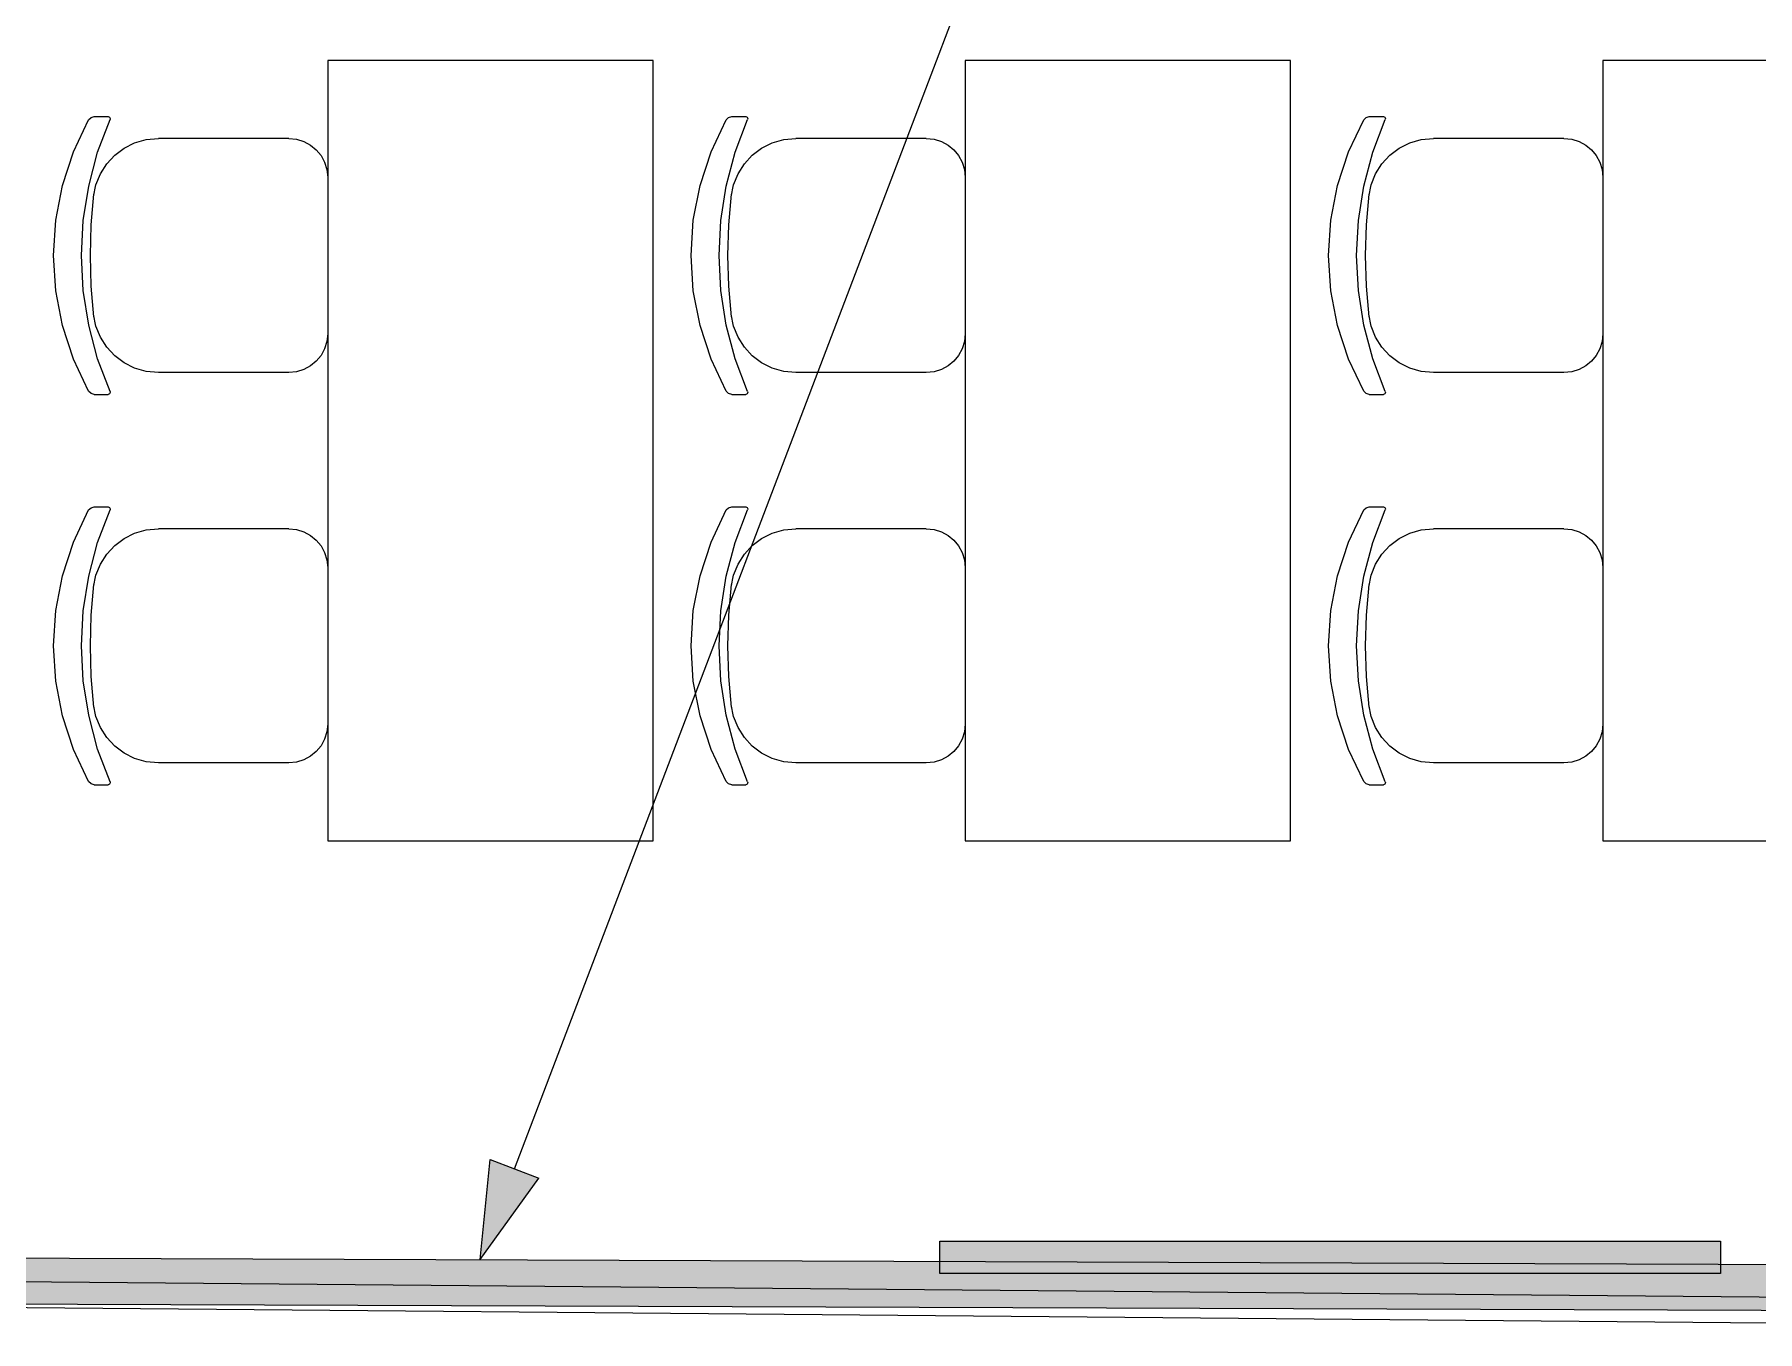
# Model space of a CAD drawing. Header units: millimetres. Extents: x 0 to 1189, y 0 to 841.
# Drawn here: x 266.96 to 293.45, y 656.52 to 676.46 of the extents above; entities that cross this region are included whole.
import ezdxf

# ---------------------------------------------------------------- set-up
doc = ezdxf.new("R2010")
doc.units = ezdxf.units.MM

msp = doc.modelspace()

# ---------------------------------------------------------------- hatches: boundary and pattern name
at = {"true_color": 0x0077b0}
h = msp.add_hatch(color=144, dxfattribs=at)
h.dxf.hatch_style = 2
h.paths.add_polyline_path([(273.812418, 657.623775), (273.970419, 659.161778), (274.71742, 658.876777)])
at = {"true_color": 0x999999}
h = msp.add_hatch(color=253, dxfattribs=at)
h.dxf.hatch_style = 2
h.paths.add_polyline_path([(292.878447, 657.906776), (292.878447, 657.406775), (280.878429, 657.406775), (280.878429, 657.906776)])
at = {"true_color": 0xf1d696}
h = msp.add_hatch(color=41, dxfattribs=at)
h.dxf.hatch_style = 2
h.paths.add_polyline_path([(261.8644, 656.959774), (261.8644, 657.659775), (329.444503, 657.416775), (329.448503, 656.716774)])

# ---------------------------------------------------------------- linework, layer by layer
at = {"color": 144, "lineweight": 0, "true_color": 0x0077b0}
for points in [[(274.344419, 659.018778), (284.455435, 685.580818)], [(273.813418, 657.623775), (273.970419, 659.161778)], [(273.970419, 659.161778), (274.71742, 658.876777)], [(273.813418, 657.623775), (274.71742, 658.876777)]]:
    msp.add_lwpolyline(points, dxfattribs=at)
at = {"color": 253, "lineweight": 0, "true_color": 0x999999}
for points in [[(276.471422, 676.058804), (271.471415, 676.058804)], [(271.471415, 676.058804), (271.471415, 664.058785)], [(276.471422, 664.058785), (276.471422, 676.058804)], [(286.271437, 676.058804), (281.27143, 676.058804)], [(281.27143, 676.058804), (281.27143, 664.058785)], [(286.271437, 664.058785), (286.271437, 676.058804)], [(296.071452, 676.058804), (291.071445, 676.058804)], [(291.071445, 676.058804), (291.071445, 664.058785)], [(267.796409, 670.970796), (267.56269, 671.463828), (267.393659, 671.980297), (267.291002, 672.514017), (267.256408, 673.058799), (267.291002, 673.603159), (267.393659, 674.136926), (267.56269, 674.65363), (267.796409, 675.146802)], [(267.796409, 670.970796), (267.56269, 671.463828), (267.393659, 671.980297), (267.291002, 672.514017), (267.256408, 673.058799), (267.291002, 673.603159), (267.393659, 674.136926), (267.56269, 674.65363), (267.796409, 675.146802)], [(268.12541, 670.966796), (267.934472, 671.470437), (267.797159, 671.989922), (267.714222, 672.520845), (267.686409, 673.058799), (267.714222, 673.596612), (267.797159, 674.127301), (267.934472, 674.646739), (268.12541, 675.150802)], [(268.12541, 670.966796), (267.934472, 671.470437), (267.797159, 671.989922), (267.714222, 672.520845), (267.686409, 673.058799), (267.714222, 673.596612), (267.797159, 674.127301), (267.934472, 674.646739), (268.12541, 675.150802)], [(267.796409, 675.146802), (267.833284, 675.181177), (267.881409, 675.193802)], [(267.796409, 675.146802), (267.833284, 675.181177), (267.881409, 675.193802)], [(267.881409, 675.193802), (268.09841, 675.193802)], [(267.881409, 675.193802), (268.09841, 675.193802)], [(268.09841, 675.193802), (268.11941, 675.184802), (268.12841, 675.163802), (268.12541, 675.150802)], [(268.09841, 675.193802), (268.11941, 675.184802), (268.12841, 675.163802), (268.12541, 675.150802)], [(277.596424, 670.970796), (277.362705, 671.463828), (277.193673, 671.980297), (277.091017, 672.514017), (277.056423, 673.058799), (277.091017, 673.603159), (277.193673, 674.136926), (277.362705, 674.65363), (277.596424, 675.146802)], [(277.596424, 670.970796), (277.362705, 671.463828), (277.193673, 671.980297), (277.091017, 672.514017), (277.056423, 673.058799), (277.091017, 673.603159), (277.193673, 674.136926), (277.362705, 674.65363), (277.596424, 675.146802)], [(277.925425, 670.966796), (277.734487, 671.470437), (277.597174, 671.989922), (277.514236, 672.520845), (277.486424, 673.058799), (277.514236, 673.596612), (277.597174, 674.127301), (277.734487, 674.646739), (277.925425, 675.150802)], [(277.925425, 670.966796), (277.734487, 671.470437), (277.597174, 671.989922), (277.514236, 672.520845), (277.486424, 673.058799), (277.514236, 673.596612), (277.597174, 674.127301), (277.734487, 674.646739), (277.925425, 675.150802)], [(277.596424, 675.146802), (277.633299, 675.181177), (277.681424, 675.193802)], [(277.596424, 675.146802), (277.633299, 675.181177), (277.681424, 675.193802)], [(277.681424, 675.193802), (277.898425, 675.193802)], [(277.681424, 675.193802), (277.898425, 675.193802)], [(277.898425, 675.193802), (277.919425, 675.184802), (277.928425, 675.163802), (277.925425, 675.150802)], [(277.898425, 675.193802), (277.919425, 675.184802), (277.928425, 675.163802), (277.925425, 675.150802)], [(287.396439, 670.970796), (287.16272, 671.463828), (286.993688, 671.980297), (286.891032, 672.514017), (286.856438, 673.058799), (286.891032, 673.603159), (286.993688, 674.136926), (287.16272, 674.65363), (287.396439, 675.146802)], [(287.396439, 670.970796), (287.16272, 671.463828), (286.993688, 671.980297), (286.891032, 672.514017), (286.856438, 673.058799), (286.891032, 673.603159), (286.993688, 674.136926), (287.16272, 674.65363), (287.396439, 675.146802)], [(287.72544, 670.966796), (287.534502, 671.470437), (287.397189, 671.989922), (287.314251, 672.520845), (287.286439, 673.058799), (287.314251, 673.596612), (287.397189, 674.127301), (287.534502, 674.646739), (287.72544, 675.150802)], [(287.72544, 670.966796), (287.534502, 671.470437), (287.397189, 671.989922), (287.314251, 672.520845), (287.286439, 673.058799), (287.314251, 673.596612), (287.397189, 674.127301), (287.534502, 674.646739), (287.72544, 675.150802)], [(287.396439, 675.146802), (287.433314, 675.181177), (287.481439, 675.193802)], [(287.396439, 675.146802), (287.433314, 675.181177), (287.481439, 675.193802)], [(287.481439, 675.193802), (287.69844, 675.193802)], [(287.481439, 675.193802), (287.69844, 675.193802)], [(287.69844, 675.193802), (287.71944, 675.184802), (287.72844, 675.163802), (287.72544, 675.150802)], [(287.69844, 675.193802), (287.71944, 675.184802), (287.72844, 675.163802), (287.72544, 675.150802)], [(267.873409, 673.9588), (267.909724, 674.144185), (267.978113, 674.315004), (268.075119, 674.468127), (268.197285, 674.600426), (268.341154, 674.708772), (268.50327, 674.790036), (268.680174, 674.841089), (268.868411, 674.858802)], [(267.873409, 673.9588), (267.909724, 674.144185), (267.978113, 674.315004), (268.075119, 674.468127), (268.197285, 674.600426), (268.341154, 674.708772), (268.50327, 674.790036), (268.680174, 674.841089), (268.868411, 674.858802)], [(270.871414, 674.858802), (268.868411, 674.858802)], [(270.871414, 674.858802), (268.868411, 674.858802)], [(270.871414, 674.858802), (270.992516, 674.846597), (271.105227, 674.811599), (271.207157, 674.756233), (271.295914, 674.682926), (271.36911, 674.594104), (271.424352, 674.492192), (271.459251, 674.379615), (271.471415, 674.258801)], [(270.871414, 674.858802), (270.992516, 674.846597), (271.105227, 674.811599), (271.207157, 674.756233), (271.295914, 674.682926), (271.36911, 674.594104), (271.424352, 674.492192), (271.459251, 674.379615), (271.471415, 674.258801)], [(277.673424, 673.9588), (277.709739, 674.144185), (277.778128, 674.315004), (277.875134, 674.468127), (277.9973, 674.600426), (278.141169, 674.708772), (278.303285, 674.790036), (278.480189, 674.841089), (278.668426, 674.858802)], [(277.673424, 673.9588), (277.709739, 674.144185), (277.778128, 674.315004), (277.875134, 674.468127), (277.9973, 674.600426), (278.141169, 674.708772), (278.303285, 674.790036), (278.480189, 674.841089), (278.668426, 674.858802)], [(280.671429, 674.858802), (278.668426, 674.858802)], [(280.671429, 674.858802), (278.668426, 674.858802)], [(280.671429, 674.858802), (280.792531, 674.846597), (280.905242, 674.811599), (281.007172, 674.756233), (281.095929, 674.682926), (281.169125, 674.594104), (281.224367, 674.492192), (281.259266, 674.379615), (281.27143, 674.258801)], [(280.671429, 674.858802), (280.792531, 674.846597), (280.905242, 674.811599), (281.007172, 674.756233), (281.095929, 674.682926), (281.169125, 674.594104), (281.224367, 674.492192), (281.259266, 674.379615), (281.27143, 674.258801)], [(287.473439, 673.9588), (287.509754, 674.144185), (287.578142, 674.315004), (287.675148, 674.468127), (287.797315, 674.600426), (287.941184, 674.708772), (288.1033, 674.790036), (288.280204, 674.841089), (288.468441, 674.858802)], [(287.473439, 673.9588), (287.509754, 674.144185), (287.578142, 674.315004), (287.675148, 674.468127), (287.797315, 674.600426), (287.941184, 674.708772), (288.1033, 674.790036), (288.280204, 674.841089), (288.468441, 674.858802)], [(290.471444, 674.858802), (288.468441, 674.858802)], [(290.471444, 674.858802), (288.468441, 674.858802)], [(290.471444, 674.858802), (290.592546, 674.846597), (290.705257, 674.811599), (290.807186, 674.756233), (290.895944, 674.682926), (290.96914, 674.594104), (291.024382, 674.492192), (291.059281, 674.379615), (291.071445, 674.258801)], [(290.471444, 674.858802), (290.592546, 674.846597), (290.705257, 674.811599), (290.807186, 674.756233), (290.895944, 674.682926), (290.96914, 674.594104), (291.024382, 674.492192), (291.059281, 674.379615), (291.071445, 674.258801)], [(271.471415, 674.259801), (271.471415, 671.858797)], [(271.471415, 674.259801), (271.471415, 671.858797)], [(281.27143, 674.259801), (281.27143, 671.858797)], [(281.27143, 674.259801), (281.27143, 671.858797)], [(291.071445, 674.259801), (291.071445, 671.858797)], [(291.071445, 674.259801), (291.071445, 671.858797)], [(267.878409, 672.117798), (267.837034, 672.587173), (267.823409, 673.058799), (267.837034, 673.53005), (267.878409, 673.9998)], [(267.878409, 672.117798), (267.837034, 672.587173), (267.823409, 673.058799), (267.837034, 673.53005), (267.878409, 673.9998)], [(277.678424, 672.117798), (277.637049, 672.587173), (277.623424, 673.058799), (277.637049, 673.53005), (277.678424, 673.9998)], [(277.678424, 672.117798), (277.637049, 672.587173), (277.623424, 673.058799), (277.637049, 673.53005), (277.678424, 673.9998)], [(287.478439, 672.117798), (287.437064, 672.587173), (287.423439, 673.058799), (287.437064, 673.53005), (287.478439, 673.9998)], [(287.478439, 672.117798), (287.437064, 672.587173), (287.423439, 673.058799), (287.437064, 673.53005), (287.478439, 673.9998)], [(268.868411, 671.258796), (268.680174, 671.276509), (268.50327, 671.327562), (268.341154, 671.408826), (268.197285, 671.517172), (268.075119, 671.649471), (267.978113, 671.802594), (267.909724, 671.973413), (267.873409, 672.158798)], [(268.868411, 671.258796), (268.680174, 671.276509), (268.50327, 671.327562), (268.341154, 671.408826), (268.197285, 671.517172), (268.075119, 671.649471), (267.978113, 671.802594), (267.909724, 671.973413), (267.873409, 672.158798)], [(278.668426, 671.258796), (278.480189, 671.276509), (278.303285, 671.327562), (278.141169, 671.408826), (277.9973, 671.517172), (277.875134, 671.649471), (277.778128, 671.802594), (277.709739, 671.973413), (277.673424, 672.158798)], [(278.668426, 671.258796), (278.480189, 671.276509), (278.303285, 671.327562), (278.141169, 671.408826), (277.9973, 671.517172), (277.875134, 671.649471), (277.778128, 671.802594), (277.709739, 671.973413), (277.673424, 672.158798)], [(288.468441, 671.258796), (288.280204, 671.276509), (288.1033, 671.327562), (287.941184, 671.408826), (287.797315, 671.517172), (287.675148, 671.649471), (287.578142, 671.802594), (287.509754, 671.973413), (287.473439, 672.158798)], [(288.468441, 671.258796), (288.280204, 671.276509), (288.1033, 671.327562), (287.941184, 671.408826), (287.797315, 671.517172), (287.675148, 671.649471), (287.578142, 671.802594), (287.509754, 671.973413), (287.473439, 672.158798)], [(271.471415, 671.858797), (271.459251, 671.737695), (271.424352, 671.624984), (271.36911, 671.523054), (271.295914, 671.434296), (271.207157, 671.361101), (271.105227, 671.305859), (270.992516, 671.27096), (270.871414, 671.258796)], [(271.471415, 671.858797), (271.459251, 671.737695), (271.424352, 671.624984), (271.36911, 671.523054), (271.295914, 671.434296), (271.207157, 671.361101), (271.105227, 671.305859), (270.992516, 671.27096), (270.871414, 671.258796)], [(281.27143, 671.858797), (281.259266, 671.737695), (281.224367, 671.624984), (281.169125, 671.523054), (281.095929, 671.434296), (281.007172, 671.361101), (280.905242, 671.305859), (280.792531, 671.27096), (280.671429, 671.258796)], [(281.27143, 671.858797), (281.259266, 671.737695), (281.224367, 671.624984), (281.169125, 671.523054), (281.095929, 671.434296), (281.007172, 671.361101), (280.905242, 671.305859), (280.792531, 671.27096), (280.671429, 671.258796)], [(291.071445, 671.858797), (291.059281, 671.737695), (291.024382, 671.624984), (290.96914, 671.523054), (290.895944, 671.434296), (290.807186, 671.361101), (290.705257, 671.305859), (290.592546, 671.27096), (290.471444, 671.258796)], [(291.071445, 671.858797), (291.059281, 671.737695), (291.024382, 671.624984), (290.96914, 671.523054), (290.895944, 671.434296), (290.807186, 671.361101), (290.705257, 671.305859), (290.592546, 671.27096), (290.471444, 671.258796)], [(270.871414, 671.258796), (268.868411, 671.258796)], [(270.871414, 671.258796), (268.868411, 671.258796)], [(280.671429, 671.258796), (278.668426, 671.258796)], [(280.671429, 671.258796), (278.668426, 671.258796)], [(290.471444, 671.258796), (288.468441, 671.258796)], [(290.471444, 671.258796), (288.468441, 671.258796)], [(267.881409, 670.923796), (267.833284, 670.936421), (267.796409, 670.970796)], [(267.881409, 670.923796), (267.833284, 670.936421), (267.796409, 670.970796)], [(267.881409, 670.923796), (268.09841, 670.923796)], [(267.881409, 670.923796), (268.09841, 670.923796)], [(268.12541, 670.966796), (268.12841, 670.953796), (268.11941, 670.932421), (268.09841, 670.923796)], [(268.12541, 670.966796), (268.12841, 670.953796), (268.11941, 670.932421), (268.09841, 670.923796)], [(277.681424, 670.923796), (277.633299, 670.936421), (277.596424, 670.970796)], [(277.681424, 670.923796), (277.633299, 670.936421), (277.596424, 670.970796)], [(277.681424, 670.923796), (277.898425, 670.923796)], [(277.681424, 670.923796), (277.898425, 670.923796)], [(277.925425, 670.966796), (277.928425, 670.953796), (277.919425, 670.932421), (277.898425, 670.923796)], [(277.925425, 670.966796), (277.928425, 670.953796), (277.919425, 670.932421), (277.898425, 670.923796)], [(287.481439, 670.923796), (287.433314, 670.936421), (287.396439, 670.970796)], [(287.481439, 670.923796), (287.433314, 670.936421), (287.396439, 670.970796)], [(287.481439, 670.923796), (287.69844, 670.923796)], [(287.481439, 670.923796), (287.69844, 670.923796)], [(287.72544, 670.966796), (287.72844, 670.953796), (287.71944, 670.932421), (287.69844, 670.923796)], [(287.72544, 670.966796), (287.72844, 670.953796), (287.71944, 670.932421), (287.69844, 670.923796)], [(267.796409, 664.970787), (267.56269, 665.463819), (267.393659, 665.980288), (267.291002, 666.514008), (267.256408, 667.05879), (267.291002, 667.60315), (267.393659, 668.136916), (267.56269, 668.65362), (267.796409, 669.146793)], [(267.796409, 664.970787), (267.56269, 665.463819), (267.393659, 665.980288), (267.291002, 666.514008), (267.256408, 667.05879), (267.291002, 667.60315), (267.393659, 668.136916), (267.56269, 668.65362), (267.796409, 669.146793)], [(268.12541, 664.966787), (267.934472, 665.470428), (267.797159, 665.989913), (267.714222, 666.520836), (267.686409, 667.05879), (267.714222, 667.596603), (267.797159, 668.127291), (267.934472, 668.64673), (268.12541, 669.150793)], [(268.12541, 664.966787), (267.934472, 665.470428), (267.797159, 665.989913), (267.714222, 666.520836), (267.686409, 667.05879), (267.714222, 667.596603), (267.797159, 668.127291), (267.934472, 668.64673), (268.12541, 669.150793)], [(267.796409, 669.146793), (267.833284, 669.181168), (267.881409, 669.193793)], [(267.796409, 669.146793), (267.833284, 669.181168), (267.881409, 669.193793)], [(267.881409, 669.193793), (268.09841, 669.193793)], [(267.881409, 669.193793), (268.09841, 669.193793)], [(268.09841, 669.193793), (268.11941, 669.184793), (268.12841, 669.163793), (268.12541, 669.150793)], [(268.09841, 669.193793), (268.11941, 669.184793), (268.12841, 669.163793), (268.12541, 669.150793)], [(277.596424, 664.970787), (277.362705, 665.463819), (277.193673, 665.980288), (277.091017, 666.514008), (277.056423, 667.05879), (277.091017, 667.60315), (277.193673, 668.136916), (277.362705, 668.65362), (277.596424, 669.146793)], [(277.596424, 664.970787), (277.362705, 665.463819), (277.193673, 665.980288), (277.091017, 666.514008), (277.056423, 667.05879), (277.091017, 667.60315), (277.193673, 668.136916), (277.362705, 668.65362), (277.596424, 669.146793)], [(277.925425, 664.966787), (277.734487, 665.470428), (277.597174, 665.989913), (277.514236, 666.520836), (277.486424, 667.05879), (277.514236, 667.596603), (277.597174, 668.127291), (277.734487, 668.64673), (277.925425, 669.150793)], [(277.925425, 664.966787), (277.734487, 665.470428), (277.597174, 665.989913), (277.514236, 666.520836), (277.486424, 667.05879), (277.514236, 667.596603), (277.597174, 668.127291), (277.734487, 668.64673), (277.925425, 669.150793)], [(277.596424, 669.146793), (277.633299, 669.181168), (277.681424, 669.193793)], [(277.596424, 669.146793), (277.633299, 669.181168), (277.681424, 669.193793)], [(277.681424, 669.193793), (277.898425, 669.193793)], [(277.681424, 669.193793), (277.898425, 669.193793)], [(277.898425, 669.193793), (277.919425, 669.184793), (277.928425, 669.163793), (277.925425, 669.150793)], [(277.898425, 669.193793), (277.919425, 669.184793), (277.928425, 669.163793), (277.925425, 669.150793)], [(287.396439, 664.970787), (287.16272, 665.463819), (286.993688, 665.980288), (286.891032, 666.514008), (286.856438, 667.05879), (286.891032, 667.60315), (286.993688, 668.136916), (287.16272, 668.65362), (287.396439, 669.146793)], [(287.396439, 664.970787), (287.16272, 665.463819), (286.993688, 665.980288), (286.891032, 666.514008), (286.856438, 667.05879), (286.891032, 667.60315), (286.993688, 668.136916), (287.16272, 668.65362), (287.396439, 669.146793)], [(287.72544, 664.966787), (287.534502, 665.470428), (287.397189, 665.989913), (287.314251, 666.520836), (287.286439, 667.05879), (287.314251, 667.596603), (287.397189, 668.127291), (287.534502, 668.64673), (287.72544, 669.150793)], [(287.72544, 664.966787), (287.534502, 665.470428), (287.397189, 665.989913), (287.314251, 666.520836), (287.286439, 667.05879), (287.314251, 667.596603), (287.397189, 668.127291), (287.534502, 668.64673), (287.72544, 669.150793)], [(287.396439, 669.146793), (287.433314, 669.181168), (287.481439, 669.193793)], [(287.396439, 669.146793), (287.433314, 669.181168), (287.481439, 669.193793)], [(287.481439, 669.193793), (287.69844, 669.193793)], [(287.481439, 669.193793), (287.69844, 669.193793)], [(287.69844, 669.193793), (287.71944, 669.184793), (287.72844, 669.163793), (287.72544, 669.150793)], [(287.69844, 669.193793), (287.71944, 669.184793), (287.72844, 669.163793), (287.72544, 669.150793)], [(267.873409, 667.958791), (267.909724, 668.144176), (267.978113, 668.314995), (268.075119, 668.468118), (268.197285, 668.600417), (268.341154, 668.708763), (268.50327, 668.790027), (268.680174, 668.84108), (268.868411, 668.858793)], [(267.873409, 667.958791), (267.909724, 668.144176), (267.978113, 668.314995), (268.075119, 668.468118), (268.197285, 668.600417), (268.341154, 668.708763), (268.50327, 668.790027), (268.680174, 668.84108), (268.868411, 668.858793)], [(270.871414, 668.858793), (268.868411, 668.858793)], [(270.871414, 668.858793), (268.868411, 668.858793)], [(270.871414, 668.858793), (270.992516, 668.846587), (271.105227, 668.811589), (271.207157, 668.756224), (271.295914, 668.682917), (271.36911, 668.594095), (271.424352, 668.492183), (271.459251, 668.379606), (271.471415, 668.258792)], [(270.871414, 668.858793), (270.992516, 668.846587), (271.105227, 668.811589), (271.207157, 668.756224), (271.295914, 668.682917), (271.36911, 668.594095), (271.424352, 668.492183), (271.459251, 668.379606), (271.471415, 668.258792)], [(277.673424, 667.958791), (277.709739, 668.144176), (277.778128, 668.314995), (277.875134, 668.468118), (277.9973, 668.600417), (278.141169, 668.708763), (278.303285, 668.790027), (278.480189, 668.84108), (278.668426, 668.858793)], [(277.673424, 667.958791), (277.709739, 668.144176), (277.778128, 668.314995), (277.875134, 668.468118), (277.9973, 668.600417), (278.141169, 668.708763), (278.303285, 668.790027), (278.480189, 668.84108), (278.668426, 668.858793)], [(280.671429, 668.858793), (278.668426, 668.858793)], [(280.671429, 668.858793), (278.668426, 668.858793)], [(280.671429, 668.858793), (280.792531, 668.846587), (280.905242, 668.811589), (281.007172, 668.756224), (281.095929, 668.682917), (281.169125, 668.594095), (281.224367, 668.492183), (281.259266, 668.379606), (281.27143, 668.258792)], [(280.671429, 668.858793), (280.792531, 668.846587), (280.905242, 668.811589), (281.007172, 668.756224), (281.095929, 668.682917), (281.169125, 668.594095), (281.224367, 668.492183), (281.259266, 668.379606), (281.27143, 668.258792)], [(287.473439, 667.958791), (287.509754, 668.144176), (287.578142, 668.314995), (287.675148, 668.468118), (287.797315, 668.600417), (287.941184, 668.708763), (288.1033, 668.790027), (288.280204, 668.84108), (288.468441, 668.858793)], [(287.473439, 667.958791), (287.509754, 668.144176), (287.578142, 668.314995), (287.675148, 668.468118), (287.797315, 668.600417), (287.941184, 668.708763), (288.1033, 668.790027), (288.280204, 668.84108), (288.468441, 668.858793)], [(290.471444, 668.858793), (288.468441, 668.858793)], [(290.471444, 668.858793), (288.468441, 668.858793)], [(290.471444, 668.858793), (290.592546, 668.846587), (290.705257, 668.811589), (290.807186, 668.756224), (290.895944, 668.682917), (290.96914, 668.594095), (291.024382, 668.492183), (291.059281, 668.379606), (291.071445, 668.258792)], [(290.471444, 668.858793), (290.592546, 668.846587), (290.705257, 668.811589), (290.807186, 668.756224), (290.895944, 668.682917), (290.96914, 668.594095), (291.024382, 668.492183), (291.059281, 668.379606), (291.071445, 668.258792)], [(271.471415, 668.259792), (271.471415, 665.858788)], [(271.471415, 668.259792), (271.471415, 665.858788)], [(281.27143, 668.259792), (281.27143, 665.858788)], [(281.27143, 668.259792), (281.27143, 665.858788)], [(291.071445, 668.259792), (291.071445, 665.858788)], [(291.071445, 668.259792), (291.071445, 665.858788)], [(267.878409, 666.117788), (267.837034, 666.587164), (267.823409, 667.05879), (267.837034, 667.530041), (267.878409, 667.999791)], [(267.878409, 666.117788), (267.837034, 666.587164), (267.823409, 667.05879), (267.837034, 667.530041), (267.878409, 667.999791)], [(277.678424, 666.117788), (277.637049, 666.587164), (277.623424, 667.05879), (277.637049, 667.530041), (277.678424, 667.999791)], [(277.678424, 666.117788), (277.637049, 666.587164), (277.623424, 667.05879), (277.637049, 667.530041), (277.678424, 667.999791)], [(287.478439, 666.117788), (287.437064, 666.587164), (287.423439, 667.05879), (287.437064, 667.530041), (287.478439, 667.999791)], [(287.478439, 666.117788), (287.437064, 666.587164), (287.423439, 667.05879), (287.437064, 667.530041), (287.478439, 667.999791)], [(268.868411, 665.258787), (268.680174, 665.2765), (268.50327, 665.327553), (268.341154, 665.408817), (268.197285, 665.517162), (268.075119, 665.649461), (267.978113, 665.802585), (267.909724, 665.973403), (267.873409, 666.158788)], [(268.868411, 665.258787), (268.680174, 665.2765), (268.50327, 665.327553), (268.341154, 665.408817), (268.197285, 665.517162), (268.075119, 665.649461), (267.978113, 665.802585), (267.909724, 665.973403), (267.873409, 666.158788)], [(278.668426, 665.258787), (278.480189, 665.2765), (278.303285, 665.327553), (278.141169, 665.408817), (277.9973, 665.517162), (277.875134, 665.649461), (277.778128, 665.802585), (277.709739, 665.973403), (277.673424, 666.158788)], [(278.668426, 665.258787), (278.480189, 665.2765), (278.303285, 665.327553), (278.141169, 665.408817), (277.9973, 665.517162), (277.875134, 665.649461), (277.778128, 665.802585), (277.709739, 665.973403), (277.673424, 666.158788)], [(288.468441, 665.258787), (288.280204, 665.2765), (288.1033, 665.327553), (287.941184, 665.408817), (287.797315, 665.517162), (287.675148, 665.649461), (287.578142, 665.802585), (287.509754, 665.973403), (287.473439, 666.158788)], [(288.468441, 665.258787), (288.280204, 665.2765), (288.1033, 665.327553), (287.941184, 665.408817), (287.797315, 665.517162), (287.675148, 665.649461), (287.578142, 665.802585), (287.509754, 665.973403), (287.473439, 666.158788)], [(271.471415, 665.858788), (271.459251, 665.737686), (271.424352, 665.624975), (271.36911, 665.523045), (271.295914, 665.434287), (271.207157, 665.361092), (271.105227, 665.30585), (270.992516, 665.270951), (270.871414, 665.258787)], [(271.471415, 665.858788), (271.459251, 665.737686), (271.424352, 665.624975), (271.36911, 665.523045), (271.295914, 665.434287), (271.207157, 665.361092), (271.105227, 665.30585), (270.992516, 665.270951), (270.871414, 665.258787)], [(281.27143, 665.858788), (281.259266, 665.737686), (281.224367, 665.624975), (281.169125, 665.523045), (281.095929, 665.434287), (281.007172, 665.361092), (280.905242, 665.30585), (280.792531, 665.270951), (280.671429, 665.258787)], [(281.27143, 665.858788), (281.259266, 665.737686), (281.224367, 665.624975), (281.169125, 665.523045), (281.095929, 665.434287), (281.007172, 665.361092), (280.905242, 665.30585), (280.792531, 665.270951), (280.671429, 665.258787)], [(291.071445, 665.858788), (291.059281, 665.737686), (291.024382, 665.624975), (290.96914, 665.523045), (290.895944, 665.434287), (290.807186, 665.361092), (290.705257, 665.30585), (290.592546, 665.270951), (290.471444, 665.258787)], [(291.071445, 665.858788), (291.059281, 665.737686), (291.024382, 665.624975), (290.96914, 665.523045), (290.895944, 665.434287), (290.807186, 665.361092), (290.705257, 665.30585), (290.592546, 665.270951), (290.471444, 665.258787)], [(270.871414, 665.258787), (268.868411, 665.258787)], [(270.871414, 665.258787), (268.868411, 665.258787)], [(280.671429, 665.258787), (278.668426, 665.258787)], [(280.671429, 665.258787), (278.668426, 665.258787)], [(290.471444, 665.258787), (288.468441, 665.258787)], [(290.471444, 665.258787), (288.468441, 665.258787)], [(267.881409, 664.923787), (267.833284, 664.936412), (267.796409, 664.970787)], [(267.881409, 664.923787), (267.833284, 664.936412), (267.796409, 664.970787)], [(267.881409, 664.923787), (268.09841, 664.923787)], [(267.881409, 664.923787), (268.09841, 664.923787)], [(268.12541, 664.966787), (268.12841, 664.953787), (268.11941, 664.932412), (268.09841, 664.923787)], [(268.12541, 664.966787), (268.12841, 664.953787), (268.11941, 664.932412), (268.09841, 664.923787)], [(277.681424, 664.923787), (277.633299, 664.936412), (277.596424, 664.970787)], [(277.681424, 664.923787), (277.633299, 664.936412), (277.596424, 664.970787)], [(277.681424, 664.923787), (277.898425, 664.923787)], [(277.681424, 664.923787), (277.898425, 664.923787)], [(277.925425, 664.966787), (277.928425, 664.953787), (277.919425, 664.932412), (277.898425, 664.923787)], [(277.925425, 664.966787), (277.928425, 664.953787), (277.919425, 664.932412), (277.898425, 664.923787)], [(287.481439, 664.923787), (287.433314, 664.936412), (287.396439, 664.970787)], [(287.481439, 664.923787), (287.433314, 664.936412), (287.396439, 664.970787)], [(287.481439, 664.923787), (287.69844, 664.923787)], [(287.481439, 664.923787), (287.69844, 664.923787)], [(287.72544, 664.966787), (287.72844, 664.953787), (287.71944, 664.932412), (287.69844, 664.923787)], [(287.72544, 664.966787), (287.72844, 664.953787), (287.71944, 664.932412), (287.69844, 664.923787)], [(271.471415, 664.058785), (276.471422, 664.058785)], [(281.27143, 664.058785), (286.271437, 664.058785)], [(291.071445, 664.058785), (296.071452, 664.058785)], [(280.878429, 657.406775), (280.878429, 657.906776)], [(280.878429, 657.906776), (292.878447, 657.906776)], [(292.878447, 657.906776), (292.878447, 657.406775)], [(292.878447, 657.406775), (280.878429, 657.406775)]]:
    msp.add_lwpolyline(points, dxfattribs=at)
at = {"color": 7, "lineweight": 0}
for points in [[(329.444503, 657.416775), (261.8644, 657.659775)], [(308.056471, 656.917774), (257.306393, 657.363775)], [(308.162471, 656.516774), (239.498366, 657.119775)], [(261.8644, 656.959774), (329.448503, 656.716774)]]:
    msp.add_lwpolyline(points, dxfattribs=at)

doc.saveas('drawing.dxf')
